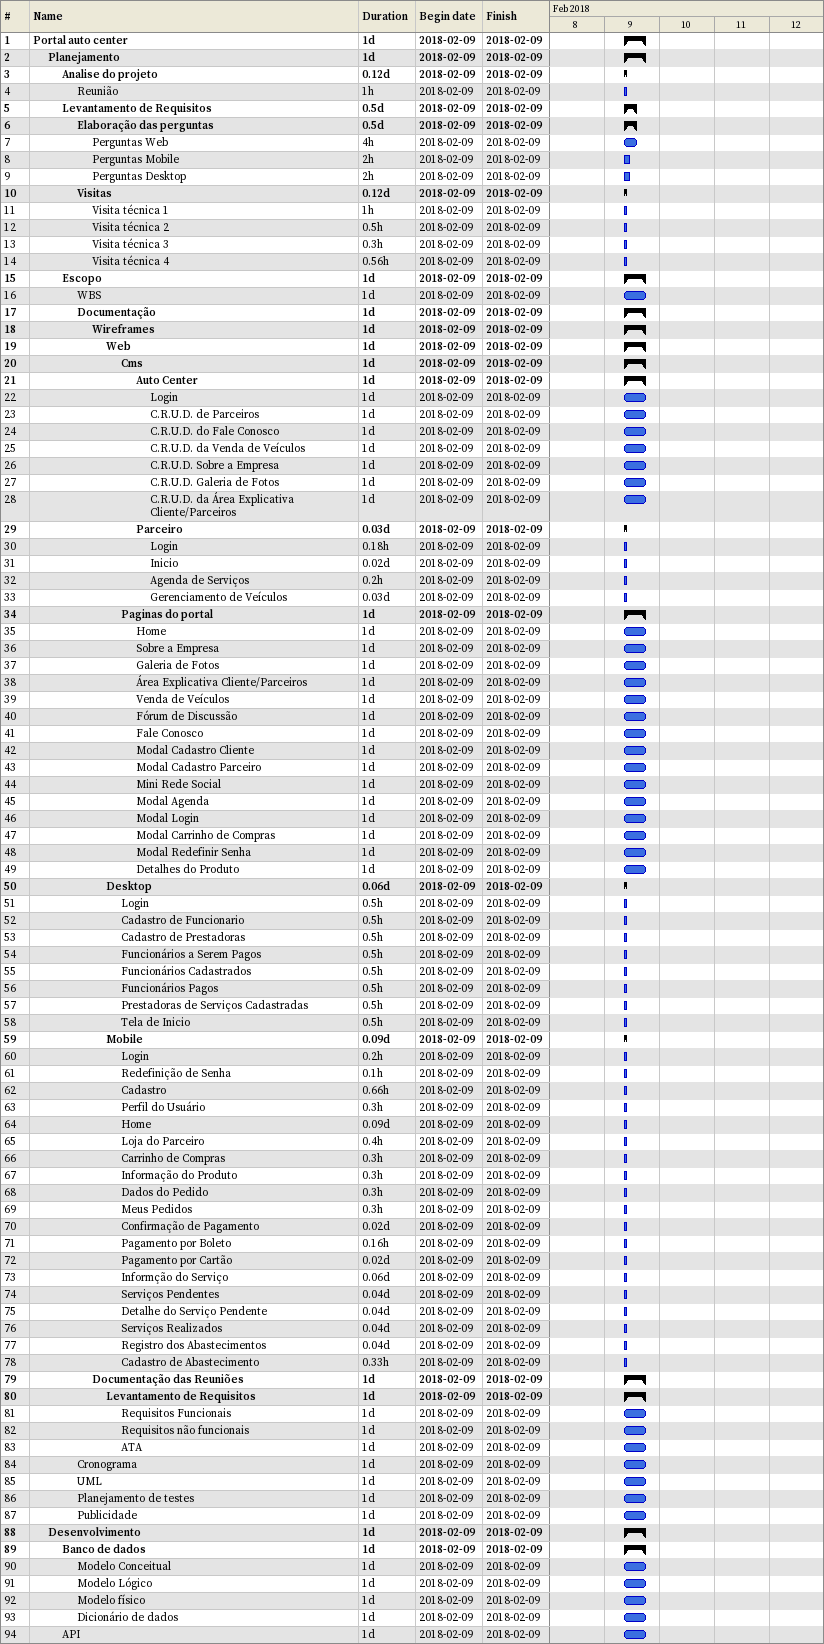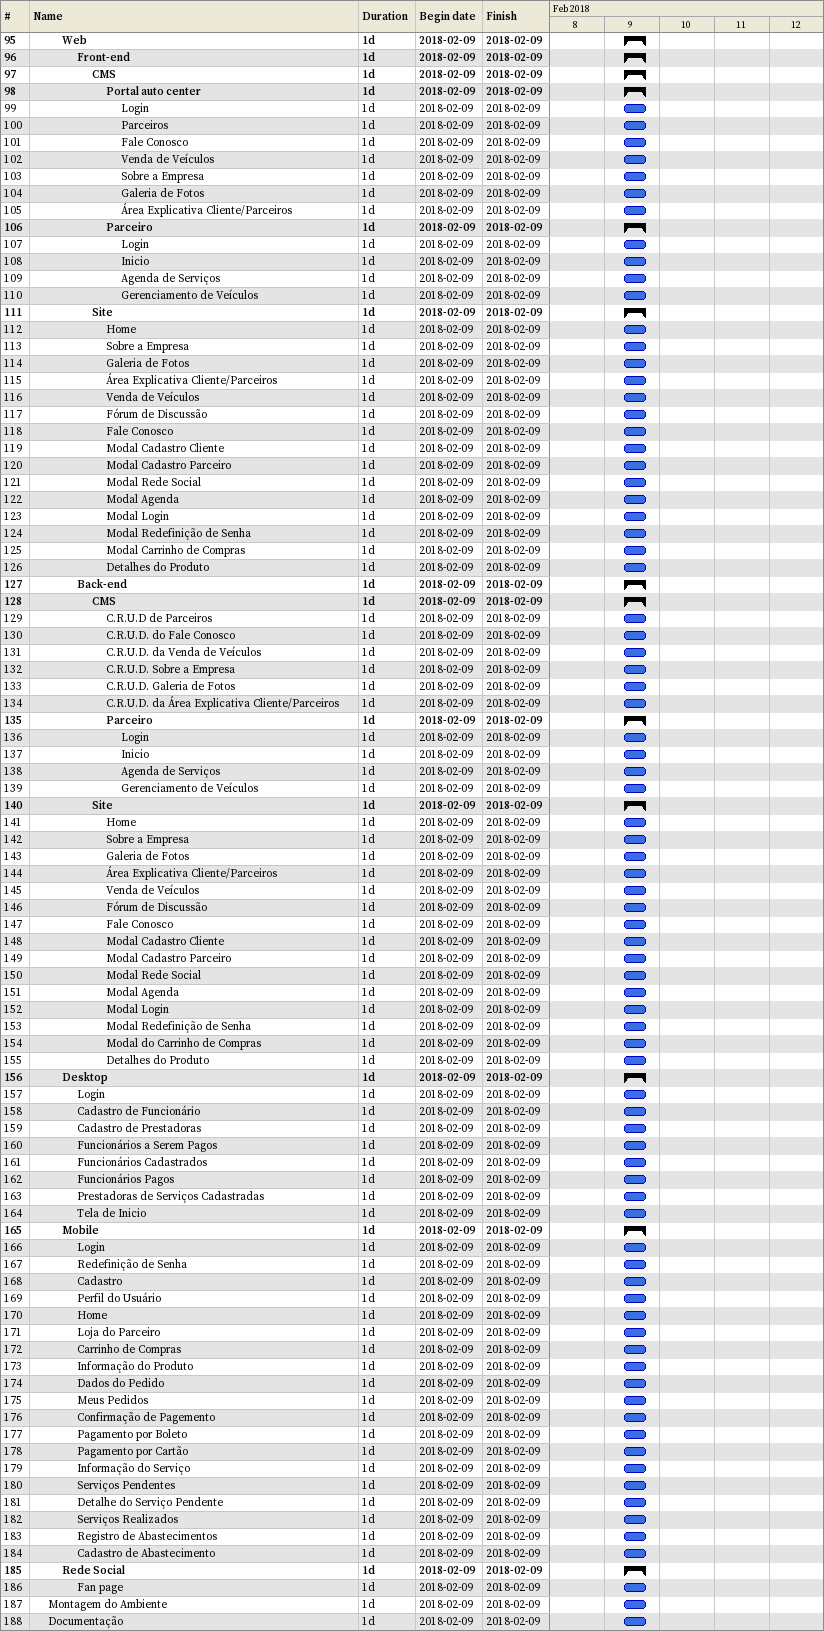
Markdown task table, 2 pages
| ID | Level | Task | Duration | Start | Finish |
|---|---|---|---|---|---|
| 1 | 1 | **Portal auto center** | 1d | 2018-02-09 | 2018-02-09 |
| 2 | 2 | **Planejamento** | 1d | 2018-02-09 | 2018-02-09 |
| 3 | 3 | **Analise do projeto** | 0.12d | 2018-02-09 | 2018-02-09 |
| 4 | 4 | Reunião | 1h | 2018-02-09 | 2018-02-09 |
| 5 | 3 | **Levantamento de Requisitos** | 0.5d | 2018-02-09 | 2018-02-09 |
| 6 | 4 | **Elaboração das perguntas** | 0.5d | 2018-02-09 | 2018-02-09 |
| 7 | 5 | Perguntas Web | 4h | 2018-02-09 | 2018-02-09 |
| 8 | 5 | Perguntas Mobile | 2h | 2018-02-09 | 2018-02-09 |
| 9 | 5 | Perguntas Desktop | 2h | 2018-02-09 | 2018-02-09 |
| 10 | 4 | **Visitas** | 0.12d | 2018-02-09 | 2018-02-09 |
| 11 | 5 | Visita técnica 1 | 1h | 2018-02-09 | 2018-02-09 |
| 12 | 5 | Visita técnica 2 | 0.5h | 2018-02-09 | 2018-02-09 |
| 13 | 5 | Visita técnica 3 | 0.3h | 2018-02-09 | 2018-02-09 |
| 14 | 5 | Visita técnica 4 | 0.56h | 2018-02-09 | 2018-02-09 |
| 15 | 3 | **Escopo** | 1d | 2018-02-09 | 2018-02-09 |
| 16 | 4 | WBS | 1d | 2018-02-09 | 2018-02-09 |
| 17 | 4 | **Documentação** | 1d | 2018-02-09 | 2018-02-09 |
| 18 | 5 | **Wireframes** | 1d | 2018-02-09 | 2018-02-09 |
| 19 | 6 | **Web** | 1d | 2018-02-09 | 2018-02-09 |
| 20 | 7 | **Cms** | 1d | 2018-02-09 | 2018-02-09 |
| 21 | 8 | **Auto Center** | 1d | 2018-02-09 | 2018-02-09 |
| 22 | 9 | Login | 1d | 2018-02-09 | 2018-02-09 |
| 23 | 9 | C.R.U.D. de Parceiros | 1d | 2018-02-09 | 2018-02-09 |
| 24 | 9 | C.R.U.D. do Fale Conosco | 1d | 2018-02-09 | 2018-02-09 |
| 25 | 9 | C.R.U.D. da Venda de Veículos | 1d | 2018-02-09 | 2018-02-09 |
| 26 | 9 | C.R.U.D. Sobre a Empresa | 1d | 2018-02-09 | 2018-02-09 |
| 27 | 9 | C.R.U.D. Galeria de Fotos | 1d | 2018-02-09 | 2018-02-09 |
| 28 | 9 | C.R.U.D. da Área Explicativa Cliente/Parceiros | 1d | 2018-02-09 | 2018-02-09 |
| 29 | 8 | **Parceiro** | 0.03d | 2018-02-09 | 2018-02-09 |
| 30 | 9 | Login | 0.18h | 2018-02-09 | 2018-02-09 |
| 31 | 9 | Inicio | 0.02d | 2018-02-09 | 2018-02-09 |
| 32 | 9 | Agenda de Serviços | 0.2h | 2018-02-09 | 2018-02-09 |
| 33 | 9 | Gerenciamento de Veículos | 0.03d | 2018-02-09 | 2018-02-09 |
| 34 | 7 | **Paginas do portal** | 1d | 2018-02-09 | 2018-02-09 |
| 35 | 8 | Home | 1d | 2018-02-09 | 2018-02-09 |
| 36 | 8 | Sobre a Empresa | 1d | 2018-02-09 | 2018-02-09 |
| 37 | 8 | Galeria de Fotos | 1d | 2018-02-09 | 2018-02-09 |
| 38 | 8 | Área Explicativa Cliente/Parceiros | 1d | 2018-02-09 | 2018-02-09 |
| 39 | 8 | Venda de Veículos | 1d | 2018-02-09 | 2018-02-09 |
| 40 | 8 | Fórum de Discussão | 1d | 2018-02-09 | 2018-02-09 |
| 41 | 8 | Fale Conosco | 1d | 2018-02-09 | 2018-02-09 |
| 42 | 8 | Modal Cadastro Cliente | 1d | 2018-02-09 | 2018-02-09 |
| 43 | 8 | Modal Cadastro Parceiro | 1d | 2018-02-09 | 2018-02-09 |
| 44 | 8 | Mini Rede Social | 1d | 2018-02-09 | 2018-02-09 |
| 45 | 8 | Modal Agenda | 1d | 2018-02-09 | 2018-02-09 |
| 46 | 8 | Modal Login | 1d | 2018-02-09 | 2018-02-09 |
| 47 | 8 | Modal Carrinho de Compras | 1d | 2018-02-09 | 2018-02-09 |
| 48 | 8 | Modal Redefinir Senha | 1d | 2018-02-09 | 2018-02-09 |
| 49 | 8 | Detalhes do Produto | 1d | 2018-02-09 | 2018-02-09 |
| 50 | 6 | **Desktop** | 0.06d | 2018-02-09 | 2018-02-09 |
| 51 | 7 | Login | 0.5h | 2018-02-09 | 2018-02-09 |
| 52 | 7 | Cadastro de Funcionario | 0.5h | 2018-02-09 | 2018-02-09 |
| 53 | 7 | Cadastro de Prestadoras | 0.5h | 2018-02-09 | 2018-02-09 |
| 54 | 7 | Funcionários a Serem Pagos | 0.5h | 2018-02-09 | 2018-02-09 |
| 55 | 7 | Funcionários Cadastrados | 0.5h | 2018-02-09 | 2018-02-09 |
| 56 | 7 | Funcionários Pagos | 0.5h | 2018-02-09 | 2018-02-09 |
| 57 | 7 | Prestadoras de Serviços Cadastradas | 0.5h | 2018-02-09 | 2018-02-09 |
| 58 | 7 | Tela de Inicio | 0.5h | 2018-02-09 | 2018-02-09 |
| 59 | 6 | **Mobile** | 0.09d | 2018-02-09 | 2018-02-09 |
| 60 | 7 | Login | 0.2h | 2018-02-09 | 2018-02-09 |
| 61 | 7 | Redefinição de Senha | 0.1h | 2018-02-09 | 2018-02-09 |
| 62 | 7 | Cadastro | 0.66h | 2018-02-09 | 2018-02-09 |
| 63 | 7 | Perfil do Usuário | 0.3h | 2018-02-09 | 2018-02-09 |
| 64 | 7 | Home | 0.09d | 2018-02-09 | 2018-02-09 |
| 65 | 7 | Loja do Parceiro | 0.4h | 2018-02-09 | 2018-02-09 |
| 66 | 7 | Carrinho de Compras | 0.3h | 2018-02-09 | 2018-02-09 |
| 67 | 7 | Informação do Produto | 0.3h | 2018-02-09 | 2018-02-09 |
| 68 | 7 | Dados do Pedido | 0.3h | 2018-02-09 | 2018-02-09 |
| 69 | 7 | Meus Pedidos | 0.3h | 2018-02-09 | 2018-02-09 |
| 70 | 7 | Confirmação de Pagamento | 0.02d | 2018-02-09 | 2018-02-09 |
| 71 | 7 | Pagamento por Boleto | 0.16h | 2018-02-09 | 2018-02-09 |
| 72 | 7 | Pagamento por Cartão | 0.02d | 2018-02-09 | 2018-02-09 |
| 73 | 7 | Informção do Serviço | 0.06d | 2018-02-09 | 2018-02-09 |
| 74 | 7 | Serviços Pendentes | 0.04d | 2018-02-09 | 2018-02-09 |
| 75 | 7 | Detalhe do Serviço Pendente | 0.04d | 2018-02-09 | 2018-02-09 |
| 76 | 7 | Serviços Realizados | 0.04d | 2018-02-09 | 2018-02-09 |
| 77 | 7 | Registro dos Abastecimentos | 0.04d | 2018-02-09 | 2018-02-09 |
| 78 | 7 | Cadastro de Abastecimento | 0.33h | 2018-02-09 | 2018-02-09 |
| 79 | 5 | **Documentação das Reuniões** | 1d | 2018-02-09 | 2018-02-09 |
| 80 | 6 | **Levantamento de Requisitos** | 1d | 2018-02-09 | 2018-02-09 |
| 81 | 7 | Requisitos Funcionais | 1d | 2018-02-09 | 2018-02-09 |
| 82 | 7 | Requisitos não funcionais | 1d | 2018-02-09 | 2018-02-09 |
| 83 | 7 | ATA | 1d | 2018-02-09 | 2018-02-09 |
| 84 | 4 | Cronograma | 1d | 2018-02-09 | 2018-02-09 |
| 85 | 4 | UML | 1d | 2018-02-09 | 2018-02-09 |
| 86 | 4 | Planejamento de testes | 1d | 2018-02-09 | 2018-02-09 |
| 87 | 4 | Publicidade | 1d | 2018-02-09 | 2018-02-09 |
| 88 | 2 | **Desenvolvimento** | 1d | 2018-02-09 | 2018-02-09 |
| 89 | 3 | **Banco de dados** | 1d | 2018-02-09 | 2018-02-09 |
| 90 | 4 | Modelo Conceitual | 1d | 2018-02-09 | 2018-02-09 |
| 91 | 4 | Modelo Lógico | 1d | 2018-02-09 | 2018-02-09 |
| 92 | 4 | Modelo físico | 1d | 2018-02-09 | 2018-02-09 |
| 93 | 4 | Dicionário de dados | 1d | 2018-02-09 | 2018-02-09 |
| 94 | 3 | API | 1d | 2018-02-09 | 2018-02-09 |
| 95 | 3 | **Web** | 1d | 2018-02-09 | 2018-02-09 |
| 96 | 4 | **Front-end** | 1d | 2018-02-09 | 2018-02-09 |
| 97 | 5 | **CMS** | 1d | 2018-02-09 | 2018-02-09 |
| 98 | 6 | **Portal auto center** | 1d | 2018-02-09 | 2018-02-09 |
| 99 | 7 | Login | 1d | 2018-02-09 | 2018-02-09 |
| 100 | 7 | Parceiros | 1d | 2018-02-09 | 2018-02-09 |
| 101 | 7 | Fale Conosco | 1d | 2018-02-09 | 2018-02-09 |
| 102 | 7 | Venda de Veículos | 1d | 2018-02-09 | 2018-02-09 |
| 103 | 7 | Sobre a Empresa | 1d | 2018-02-09 | 2018-02-09 |
| 104 | 7 | Galeria de Fotos | 1d | 2018-02-09 | 2018-02-09 |
| 105 | 7 | Área Explicativa Cliente/Parceiros | 1d | 2018-02-09 | 2018-02-09 |
| 106 | 6 | **Parceiro** | 1d | 2018-02-09 | 2018-02-09 |
| 107 | 7 | Login | 1d | 2018-02-09 | 2018-02-09 |
| 108 | 7 | Inicio | 1d | 2018-02-09 | 2018-02-09 |
| 109 | 7 | Agenda de Serviços | 1d | 2018-02-09 | 2018-02-09 |
| 110 | 7 | Gerenciamento de Veículos | 1d | 2018-02-09 | 2018-02-09 |
| 111 | 5 | **Site** | 1d | 2018-02-09 | 2018-02-09 |
| 112 | 6 | Home | 1d | 2018-02-09 | 2018-02-09 |
| 113 | 6 | Sobre a Empresa | 1d | 2018-02-09 | 2018-02-09 |
| 114 | 6 | Galeria de Fotos | 1d | 2018-02-09 | 2018-02-09 |
| 115 | 6 | Área Explicativa Cliente/Parceiros | 1d | 2018-02-09 | 2018-02-09 |
| 116 | 6 | Venda de Veículos | 1d | 2018-02-09 | 2018-02-09 |
| 117 | 6 | Fórum de Discussão | 1d | 2018-02-09 | 2018-02-09 |
| 118 | 6 | Fale Conosco | 1d | 2018-02-09 | 2018-02-09 |
| 119 | 6 | Modal Cadastro Cliente | 1d | 2018-02-09 | 2018-02-09 |
| 120 | 6 | Modal Cadastro Parceiro | 1d | 2018-02-09 | 2018-02-09 |
| 121 | 6 | Modal Rede Social | 1d | 2018-02-09 | 2018-02-09 |
| 122 | 6 | Modal Agenda | 1d | 2018-02-09 | 2018-02-09 |
| 123 | 6 | Modal Login | 1d | 2018-02-09 | 2018-02-09 |
| 124 | 6 | Modal Redefinição de Senha | 1d | 2018-02-09 | 2018-02-09 |
| 125 | 6 | Modal Carrinho de Compras | 1d | 2018-02-09 | 2018-02-09 |
| 126 | 6 | Detalhes do Produto | 1d | 2018-02-09 | 2018-02-09 |
| 127 | 4 | **Back-end** | 1d | 2018-02-09 | 2018-02-09 |
| 128 | 5 | **CMS** | 1d | 2018-02-09 | 2018-02-09 |
| 129 | 6 | C.R.U.D de Parceiros | 1d | 2018-02-09 | 2018-02-09 |
| 130 | 6 | C.R.U.D. do Fale Conosco | 1d | 2018-02-09 | 2018-02-09 |
| 131 | 6 | C.R.U.D. da Venda de Veículos | 1d | 2018-02-09 | 2018-02-09 |
| 132 | 6 | C.R.U.D. Sobre a Empresa | 1d | 2018-02-09 | 2018-02-09 |
| 133 | 6 | C.R.U.D. Galeria de Fotos | 1d | 2018-02-09 | 2018-02-09 |
| 134 | 6 | C.R.U.D. da Área Explicativa Cliente/Parceiros | 1d | 2018-02-09 | 2018-02-09 |
| 135 | 6 | **Parceiro** | 1d | 2018-02-09 | 2018-02-09 |
| 136 | 7 | Login | 1d | 2018-02-09 | 2018-02-09 |
| 137 | 7 | Inicio | 1d | 2018-02-09 | 2018-02-09 |
| 138 | 7 | Agenda de Serviços | 1d | 2018-02-09 | 2018-02-09 |
| 139 | 7 | Gerenciamento de Veículos | 1d | 2018-02-09 | 2018-02-09 |
| 140 | 5 | **Site** | 1d | 2018-02-09 | 2018-02-09 |
| 141 | 6 | Home | 1d | 2018-02-09 | 2018-02-09 |
| 142 | 6 | Sobre a Empresa | 1d | 2018-02-09 | 2018-02-09 |
| 143 | 6 | Galeria de Fotos | 1d | 2018-02-09 | 2018-02-09 |
| 144 | 6 | Área Explicativa Cliente/Parceiros | 1d | 2018-02-09 | 2018-02-09 |
| 145 | 6 | Venda de Veículos | 1d | 2018-02-09 | 2018-02-09 |
| 146 | 6 | Fórum de Discussão | 1d | 2018-02-09 | 2018-02-09 |
| 147 | 6 | Fale Conosco | 1d | 2018-02-09 | 2018-02-09 |
| 148 | 6 | Modal Cadastro Cliente | 1d | 2018-02-09 | 2018-02-09 |
| 149 | 6 | Modal Cadastro Parceiro | 1d | 2018-02-09 | 2018-02-09 |
| 150 | 6 | Modal Rede Social | 1d | 2018-02-09 | 2018-02-09 |
| 151 | 6 | Modal Agenda | 1d | 2018-02-09 | 2018-02-09 |
| 152 | 6 | Modal Login | 1d | 2018-02-09 | 2018-02-09 |
| 153 | 6 | Modal Redefinição de Senha | 1d | 2018-02-09 | 2018-02-09 |
| 154 | 6 | Modal do Carrinho de Compras | 1d | 2018-02-09 | 2018-02-09 |
| 155 | 6 | Detalhes do Produto | 1d | 2018-02-09 | 2018-02-09 |
| 156 | 3 | **Desktop** | 1d | 2018-02-09 | 2018-02-09 |
| 157 | 4 | Login | 1d | 2018-02-09 | 2018-02-09 |
| 158 | 4 | Cadastro de Funcionário | 1d | 2018-02-09 | 2018-02-09 |
| 159 | 4 | Cadastro de Prestadoras | 1d | 2018-02-09 | 2018-02-09 |
| 160 | 4 | Funcionários a Serem Pagos | 1d | 2018-02-09 | 2018-02-09 |
| 161 | 4 | Funcionários Cadastrados | 1d | 2018-02-09 | 2018-02-09 |
| 162 | 4 | Funcionários Pagos | 1d | 2018-02-09 | 2018-02-09 |
| 163 | 4 | Prestadoras de Serviços Cadastradas | 1d | 2018-02-09 | 2018-02-09 |
| 164 | 4 | Tela de Inicio | 1d | 2018-02-09 | 2018-02-09 |
| 165 | 3 | **Mobile** | 1d | 2018-02-09 | 2018-02-09 |
| 166 | 4 | Login | 1d | 2018-02-09 | 2018-02-09 |
| 167 | 4 | Redefinição de Senha | 1d | 2018-02-09 | 2018-02-09 |
| 168 | 4 | Cadastro | 1d | 2018-02-09 | 2018-02-09 |
| 169 | 4 | Perfil do Usuário | 1d | 2018-02-09 | 2018-02-09 |
| 170 | 4 | Home | 1d | 2018-02-09 | 2018-02-09 |
| 171 | 4 | Loja do Parceiro | 1d | 2018-02-09 | 2018-02-09 |
| 172 | 4 | Carrinho de Compras | 1d | 2018-02-09 | 2018-02-09 |
| 173 | 4 | Informação do Produto | 1d | 2018-02-09 | 2018-02-09 |
| 174 | 4 | Dados do Pedido | 1d | 2018-02-09 | 2018-02-09 |
| 175 | 4 | Meus Pedidos | 1d | 2018-02-09 | 2018-02-09 |
| 176 | 4 | Confirmação de Pagemento | 1d | 2018-02-09 | 2018-02-09 |
| 177 | 4 | Pagamento por Boleto | 1d | 2018-02-09 | 2018-02-09 |
| 178 | 4 | Pagamento por Cartão | 1d | 2018-02-09 | 2018-02-09 |
| 179 | 4 | Informação do Serviço | 1d | 2018-02-09 | 2018-02-09 |
| 180 | 4 | Serviços Pendentes | 1d | 2018-02-09 | 2018-02-09 |
| 181 | 4 | Detalhe do Serviço Pendente | 1d | 2018-02-09 | 2018-02-09 |
| 182 | 4 | Serviços Realizados | 1d | 2018-02-09 | 2018-02-09 |
| 183 | 4 | Registro de Abastecimentos | 1d | 2018-02-09 | 2018-02-09 |
| 184 | 4 | Cadastro de Abastecimento | 1d | 2018-02-09 | 2018-02-09 |
| 185 | 3 | **Rede Social** | 1d | 2018-02-09 | 2018-02-09 |
| 186 | 4 | Fan page | 1d | 2018-02-09 | 2018-02-09 |
| 187 | 2 | Montagem do Ambiente | 1d | 2018-02-09 | 2018-02-09 |
| 188 | 2 | Documentação | 1d | 2018-02-09 | 2018-02-09 |
